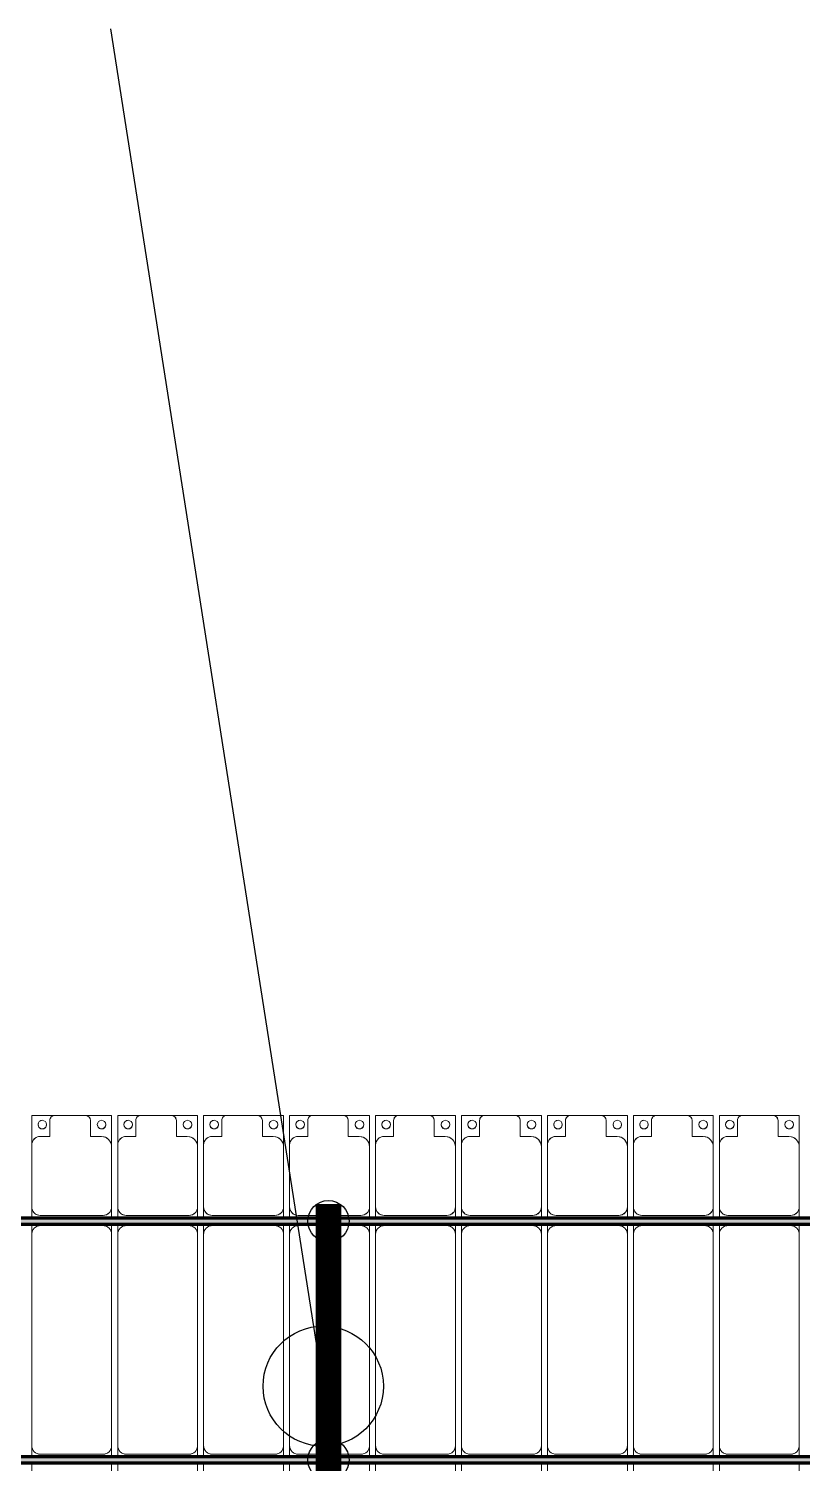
# Model space of a CAD drawing. Header units: millimetres. Extents: x -291190 to 146725, y 19759 to 185158.
# Drawn here: x -42923 to -38423, y 157191 to 165544 of the extents above; entities that cross this region are included whole.
import ezdxf

# ---------------------------------------------------------------- set-up
doc = ezdxf.new("R2010")
doc.units = ezdxf.units.MM
doc.layers.add('A-GENM', color=13, linetype='Continuous', lineweight=9)
doc.layers.add('S-BEAM', color=12, linetype='Continuous', lineweight=9)
for name, color, linetype in [('GC-BICH NEO', 6, 'Continuous'), ('GC-DAY NEO', 5, 'Continuous'), ('GC-HOP 40x60 GIA CUONG', 1, 'Continuous')]:
    doc.layers.add(name, color=color, linetype=linetype)

# ---------------------------------------------------------------- blocks, each defined once
blk = doc.blocks.new('Dải phao đi lại kèm đỡ invester - DẢI PHAO ĐI LẠI-60252-KHUNG KẾT CẤU BÈ PIN 4')
at = {"layer": 'A-GENM', "color": 7}
for p, q in [((103258.4, 713.3), (103258.4, 769.7)), ((103258.4, 713.3), (103258.4, 769.7)), ((103723.4, 769.7), (103723.4, 713.3)), ((103723.4, 769.7), (103723.4, 713.3)), ((103758.4, 713.3), (103758.4, 769.7)), ((103758.4, 713.3), (103758.4, 769.7)), ((104223.4, 769.7), (104223.4, 713.3)), ((104223.4, 769.7), (104223.4, 713.3)), ((104258.4, 713.3), (104258.4, 769.7)), ((104258.4, 713.3), (104258.4, 769.7)), ((104723.4, 769.7), (104723.4, 713.3)), ((104723.4, 769.7), (104723.4, 713.3)), ((104758.4, 713.3), (104758.4, 769.7)), ((104758.4, 713.3), (104758.4, 769.7)), ((105223.4, 769.7), (105223.4, 713.3)), ((105223.4, 769.7), (105223.4, 713.3)), ((105258.4, 713.3), (105258.4, 769.7)), ((105258.4, 713.3), (105258.4, 769.7)), ((105723.4, 769.7), (105723.4, 713.3)), ((105723.4, 769.7), (105723.4, 713.3)), ((105758.4, 713.3), (105758.4, 769.7)), ((105758.4, 713.3), (105758.4, 769.7)), ((106223.4, 769.7), (106223.4, 713.3)), ((106223.4, 769.7), (106223.4, 713.3)), ((106258.4, 713.3), (106258.4, 769.7)), ((106258.4, 713.3), (106258.4, 769.7)), ((106723.4, 769.7), (106723.4, 713.3)), ((106723.4, 769.7), (106723.4, 713.3)), ((106758.4, 713.3), (106758.4, 769.7)), ((106758.4, 713.3), (106758.4, 769.7)), ((107223.4, 769.7), (107223.4, 713.3)), ((107223.4, 769.7), (107223.4, 713.3)), ((107258.4, 713.3), (107258.4, 769.7)), ((107258.4, 713.3), (107258.4, 769.7)), ((107723.4, 769.7), (107723.4, 713.3)), ((107723.4, 769.7), (107723.4, 713.3)), ((103258.4, 610.3), (103258.4, 673.3)), ((103258.4, 610.3), (103258.4, 673.3)), ((103723.4, 673.3), (103723.4, 610.3)), ((103723.4, 673.3), (103723.4, 610.3)), ((103758.4, 610.3), (103758.4, 673.3)), ((103758.4, 610.3), (103758.4, 673.3)), ((104223.4, 673.3), (104223.4, 610.3)), ((104223.4, 673.3), (104223.4, 610.3)), ((104258.4, 610.3), (104258.4, 673.3)), ((104258.4, 610.3), (104258.4, 673.3)), ((104723.4, 673.3), (104723.4, 610.3)), ((104723.4, 673.3), (104723.4, 610.3)), ((104758.4, 610.3), (104758.4, 673.3)), ((104758.4, 610.3), (104758.4, 673.3)), ((105223.4, 673.3), (105223.4, 610.3)), ((105223.4, 673.3), (105223.4, 610.3)), ((105258.4, 610.3), (105258.4, 673.3)), ((105258.4, 610.3), (105258.4, 673.3)), ((105723.4, 673.3), (105723.4, 610.3)), ((105723.4, 673.3), (105723.4, 610.3)), ((105758.4, 610.3), (105758.4, 673.3)), ((105758.4, 610.3), (105758.4, 673.3)), ((106223.4, 673.3), (106223.4, 610.3)), ((106223.4, 673.3), (106223.4, 610.3)), ((106258.4, 610.3), (106258.4, 673.3)), ((106258.4, 610.3), (106258.4, 673.3)), ((106723.4, 673.3), (106723.4, 610.3)), ((106723.4, 673.3), (106723.4, 610.3)), ((106758.4, 610.3), (106758.4, 673.3)), ((106758.4, 610.3), (106758.4, 673.3)), ((107223.4, 673.3), (107223.4, 610.3)), ((107223.4, 673.3), (107223.4, 610.3)), ((107258.4, 610.3), (107258.4, 673.3)), ((107258.4, 610.3), (107258.4, 673.3)), ((107723.4, 673.3), (107723.4, 610.3)), ((107723.4, 673.3), (107723.4, 610.3)), ((103258.4, 610.3), (103258.4, -620.3)), ((103673.4, 660.3), (103308.4, 660.3)), ((103723.4, -620.3), (103723.4, 610.3)), ((103758.4, 610.3), (103758.4, -620.3)), ((104173.4, 660.3), (103808.4, 660.3)), ((104223.4, -620.3), (104223.4, 610.3)), ((104258.4, 610.3), (104258.4, -620.3)), ((104673.4, 660.3), (104308.4, 660.3)), ((104723.4, -620.3), (104723.4, 610.3)), ((104758.4, 610.3), (104758.4, -620.3)), ((105173.4, 660.3), (104808.4, 660.3)), ((105223.4, -620.3), (105223.4, 610.3)), ((105258.4, 610.3), (105258.4, -620.3)), ((105673.4, 660.3), (105308.4, 660.3)), ((105723.4, -620.3), (105723.4, 610.3)), ((105758.4, 610.3), (105758.4, -620.3)), ((106173.4, 660.3), (105808.4, 660.3)), ((106223.4, -620.3), (106223.4, 610.3)), ((106258.4, 610.3), (106258.4, -620.3)), ((106673.4, 660.3), (106308.4, 660.3)), ((106723.4, -620.3), (106723.4, 610.3)), ((106758.4, 610.3), (106758.4, -620.3)), ((107173.4, 660.3), (106808.4, 660.3)), ((107223.4, -620.3), (107223.4, 610.3)), ((107258.4, 610.3), (107258.4, -620.3)), ((107673.4, 660.3), (107308.4, 660.3)), ((107723.4, -620.3), (107723.4, 610.3)), ((103258.4, -676.7), (103258.4, -620.3)), ((103258.4, -676.7), (103258.4, -620.3)), ((103723.4, -620.3), (103723.4, -676.7)), ((103723.4, -620.3), (103723.4, -676.7)), ((103758.4, -676.7), (103758.4, -620.3)), ((103758.4, -676.7), (103758.4, -620.3)), ((104223.4, -620.3), (104223.4, -676.7)), ((104223.4, -620.3), (104223.4, -676.7)), ((104258.4, -676.7), (104258.4, -620.3)), ((104258.4, -676.7), (104258.4, -620.3)), ((104723.4, -620.3), (104723.4, -676.7)), ((104723.4, -620.3), (104723.4, -676.7)), ((104758.4, -676.7), (104758.4, -620.3)), ((104758.4, -676.7), (104758.4, -620.3)), ((105223.4, -620.3), (105223.4, -676.7)), ((105223.4, -620.3), (105223.4, -676.7)), ((105258.4, -676.7), (105258.4, -620.3)), ((105258.4, -676.7), (105258.4, -620.3)), ((105723.4, -620.3), (105723.4, -676.7)), ((105723.4, -620.3), (105723.4, -676.7)), ((105758.4, -676.7), (105758.4, -620.3)), ((105758.4, -676.7), (105758.4, -620.3)), ((106223.4, -620.3), (106223.4, -676.7)), ((106223.4, -620.3), (106223.4, -676.7)), ((106258.4, -676.7), (106258.4, -620.3)), ((106258.4, -676.7), (106258.4, -620.3)), ((106723.4, -620.3), (106723.4, -676.7)), ((106723.4, -620.3), (106723.4, -676.7)), ((106758.4, -676.7), (106758.4, -620.3)), ((106758.4, -676.7), (106758.4, -620.3)), ((107223.4, -620.3), (107223.4, -676.7)), ((107223.4, -620.3), (107223.4, -676.7)), ((107258.4, -676.7), (107258.4, -620.3)), ((107258.4, -676.7), (107258.4, -620.3)), ((107723.4, -620.3), (107723.4, -676.7)), ((107723.4, -620.3), (107723.4, -676.7)), ((103258.4, -779.7), (103258.4, -716.7)), ((103258.4, -779.7), (103258.4, -716.7)), ((103308.4, -670.3), (103673.4, -670.3)), ((103673.4, -729.7), (103308.4, -729.7)), ((103723.4, -716.7), (103723.4, -779.7)), ((103723.4, -716.7), (103723.4, -779.7)), ((103758.4, -779.7), (103758.4, -716.7)), ((103758.4, -779.7), (103758.4, -716.7)), ((103808.4, -670.3), (104173.4, -670.3)), ((104173.4, -729.7), (103808.4, -729.7)), ((104223.4, -716.7), (104223.4, -779.7)), ((104223.4, -716.7), (104223.4, -779.7)), ((104258.4, -779.7), (104258.4, -716.7)), ((104258.4, -779.7), (104258.4, -716.7)), ((104308.4, -670.3), (104673.4, -670.3)), ((104673.4, -729.7), (104308.4, -729.7)), ((104723.4, -716.7), (104723.4, -779.7)), ((104723.4, -716.7), (104723.4, -779.7)), ((104758.4, -779.7), (104758.4, -716.7)), ((104758.4, -779.7), (104758.4, -716.7)), ((104808.4, -670.3), (105173.4, -670.3)), ((105173.4, -729.7), (104808.4, -729.7)), ((105223.4, -716.7), (105223.4, -779.7)), ((105223.4, -716.7), (105223.4, -779.7)), ((105258.4, -779.7), (105258.4, -716.7)), ((105258.4, -779.7), (105258.4, -716.7)), ((105308.4, -670.3), (105673.4, -670.3)), ((105673.4, -729.7), (105308.4, -729.7)), ((105723.4, -716.7), (105723.4, -779.7)), ((105723.4, -716.7), (105723.4, -779.7)), ((105758.4, -779.7), (105758.4, -716.7)), ((105758.4, -779.7), (105758.4, -716.7)), ((105808.4, -670.3), (106173.4, -670.3)), ((106173.4, -729.7), (105808.4, -729.7)), ((106223.4, -716.7), (106223.4, -779.7)), ((106223.4, -716.7), (106223.4, -779.7)), ((106258.4, -779.7), (106258.4, -716.7)), ((106258.4, -779.7), (106258.4, -716.7)), ((106308.4, -670.3), (106673.4, -670.3)), ((106673.4, -729.7), (106308.4, -729.7)), ((106723.4, -716.7), (106723.4, -779.7)), ((106723.4, -716.7), (106723.4, -779.7)), ((106758.4, -779.7), (106758.4, -716.7)), ((106758.4, -779.7), (106758.4, -716.7)), ((106808.4, -670.3), (107173.4, -670.3)), ((107173.4, -729.7), (106808.4, -729.7)), ((107223.4, -716.7), (107223.4, -779.7)), ((107223.4, -716.7), (107223.4, -779.7)), ((107258.4, -779.7), (107258.4, -716.7)), ((107258.4, -779.7), (107258.4, -716.7)), ((107308.4, -670.3), (107673.4, -670.3)), ((107673.4, -729.7), (107308.4, -729.7)), ((107723.4, -716.7), (107723.4, -779.7)), ((107723.4, -716.7), (107723.4, -779.7)), ((103258.4, -779.7), (103258.4, -1129.7)), ((103723.4, -1139.7), (103723.4, -779.7)), ((103758.4, -779.7), (103758.4, -1129.7)), ((104223.4, -1139.7), (104223.4, -779.7)), ((104258.4, -779.7), (104258.4, -1129.7)), ((104723.4, -1139.7), (104723.4, -779.7)), ((104758.4, -779.7), (104758.4, -1129.7)), ((105223.4, -1139.7), (105223.4, -779.7)), ((105258.4, -779.7), (105258.4, -1129.7)), ((105723.4, -1139.7), (105723.4, -779.7)), ((105758.4, -779.7), (105758.4, -1129.7)), ((106223.4, -1139.7), (106223.4, -779.7)), ((106258.4, -779.7), (106258.4, -1129.7)), ((106723.4, -1139.7), (106723.4, -779.7)), ((106758.4, -779.7), (106758.4, -1129.7)), ((107223.4, -1139.7), (107223.4, -779.7)), ((107258.4, -779.7), (107258.4, -1129.7)), ((107723.4, -1139.7), (107723.4, -779.7)), ((103258.4, -1312.2), (103258.4, -1129.7)), ((103258.4, -1129.7), (103258.4, -1312.2)), ((103723.4, -1139.7), (103723.4, -1312.2)), ((103723.4, -1312.2), (103723.4, -1139.7)), ((103758.4, -1312.2), (103758.4, -1129.7)), ((103758.4, -1129.7), (103758.4, -1312.2)), ((104223.4, -1139.7), (104223.4, -1312.2)), ((104223.4, -1312.2), (104223.4, -1139.7)), ((104258.4, -1312.2), (104258.4, -1129.7)), ((104258.4, -1129.7), (104258.4, -1312.2)), ((104723.4, -1139.7), (104723.4, -1312.2)), ((104723.4, -1312.2), (104723.4, -1139.7)), ((104758.4, -1312.2), (104758.4, -1129.7)), ((104758.4, -1129.7), (104758.4, -1312.2)), ((105223.4, -1139.7), (105223.4, -1312.2)), ((105223.4, -1312.2), (105223.4, -1139.7)), ((105258.4, -1312.2), (105258.4, -1129.7)), ((105258.4, -1129.7), (105258.4, -1312.2)), ((105723.4, -1139.7), (105723.4, -1312.2)), ((105723.4, -1312.2), (105723.4, -1139.7)), ((105758.4, -1312.2), (105758.4, -1129.7)), ((105758.4, -1129.7), (105758.4, -1312.2)), ((106223.4, -1139.7), (106223.4, -1312.2)), ((106223.4, -1312.2), (106223.4, -1139.7)), ((106258.4, -1312.2), (106258.4, -1129.7)), ((106258.4, -1129.7), (106258.4, -1312.2)), ((106723.4, -1139.7), (106723.4, -1312.2)), ((106723.4, -1312.2), (106723.4, -1139.7)), ((106758.4, -1312.2), (106758.4, -1129.7)), ((106758.4, -1129.7), (106758.4, -1312.2)), ((107223.4, -1139.7), (107223.4, -1312.2)), ((107223.4, -1312.2), (107223.4, -1139.7)), ((107258.4, -1312.2), (107258.4, -1129.7)), ((107258.4, -1129.7), (107258.4, -1312.2)), ((107723.4, -1139.7), (107723.4, -1312.2)), ((107723.4, -1312.2), (107723.4, -1139.7)), ((103318.4, -1189.7), (103381.8, -1189.7)), ((103381.8, -1189.7), (103381.8, -1282.2)), ((103618.2, -1282.2), (103618.2, -1189.7)), ((103618.2, -1189.7), (103673.4, -1189.7)), ((103818.4, -1189.7), (103881.8, -1189.7)), ((103881.8, -1189.7), (103881.8, -1282.2)), ((104118.2, -1282.2), (104118.2, -1189.7)), ((104118.2, -1189.7), (104173.4, -1189.7)), ((104318.4, -1189.7), (104381.8, -1189.7)), ((104381.8, -1189.7), (104381.8, -1282.2)), ((104618.2, -1282.2), (104618.2, -1189.7)), ((104618.2, -1189.7), (104673.4, -1189.7)), ((104818.4, -1189.7), (104881.8, -1189.7)), ((104881.8, -1189.7), (104881.8, -1282.2)), ((105118.2, -1282.2), (105118.2, -1189.7)), ((105118.2, -1189.7), (105173.4, -1189.7)), ((105318.4, -1189.7), (105381.8, -1189.7)), ((105381.8, -1189.7), (105381.8, -1282.2)), ((105618.2, -1282.2), (105618.2, -1189.7)), ((105618.2, -1189.7), (105673.4, -1189.7)), ((105818.4, -1189.7), (105881.8, -1189.7)), ((105881.8, -1189.7), (105881.8, -1282.2)), ((106118.2, -1282.2), (106118.2, -1189.7)), ((106118.2, -1189.7), (106173.4, -1189.7)), ((106318.4, -1189.7), (106381.8, -1189.7)), ((106381.8, -1189.7), (106381.8, -1282.2)), ((106618.2, -1282.2), (106618.2, -1189.7)), ((106618.2, -1189.7), (106673.4, -1189.7)), ((106818.4, -1189.7), (106881.8, -1189.7)), ((106881.8, -1189.7), (106881.8, -1282.2)), ((107118.2, -1282.2), (107118.2, -1189.7)), ((107118.2, -1189.7), (107173.4, -1189.7)), ((107318.4, -1189.7), (107381.8, -1189.7)), ((107381.8, -1189.7), (107381.8, -1282.2)), ((107618.2, -1282.2), (107618.2, -1189.7)), ((107618.2, -1189.7), (107673.4, -1189.7)), ((103411.8, -1312.2), (103258.4, -1312.2)), ((103258.4, -1312.2), (103411.8, -1312.2)), ((103411.8, -1312.2), (103588.2, -1312.2)), ((103723.4, -1312.2), (103588.2, -1312.2)), ((103588.2, -1312.2), (103723.4, -1312.2)), ((103911.8, -1312.2), (103758.4, -1312.2)), ((103758.4, -1312.2), (103911.8, -1312.2)), ((103911.8, -1312.2), (104088.2, -1312.2)), ((104223.4, -1312.2), (104088.2, -1312.2)), ((104088.2, -1312.2), (104223.4, -1312.2)), ((104411.8, -1312.2), (104258.4, -1312.2)), ((104258.4, -1312.2), (104411.8, -1312.2)), ((104411.8, -1312.2), (104588.2, -1312.2)), ((104723.4, -1312.2), (104588.2, -1312.2)), ((104588.2, -1312.2), (104716.5, -1312.2)), ((104911.8, -1312.2), (104758.4, -1312.2)), ((104758.4, -1312.2), (104911.8, -1312.2)), ((104911.8, -1312.2), (105088.2, -1312.2)), ((105223.4, -1312.2), (105088.2, -1312.2)), ((105088.2, -1312.2), (105223.4, -1312.2)), ((105411.8, -1312.2), (105258.4, -1312.2)), ((105258.4, -1312.2), (105411.8, -1312.2)), ((105411.8, -1312.2), (105588.2, -1312.2)), ((105723.4, -1312.2), (105588.2, -1312.2)), ((105588.2, -1312.2), (105723.4, -1312.2)), ((105911.8, -1312.2), (105758.4, -1312.2)), ((105758.4, -1312.2), (105911.8, -1312.2)), ((105911.8, -1312.2), (106088.2, -1312.2)), ((106223.4, -1312.2), (106088.2, -1312.2)), ((106088.2, -1312.2), (106223.4, -1312.2)), ((106411.8, -1312.2), (106258.4, -1312.2)), ((106258.4, -1312.2), (106411.8, -1312.2)), ((106411.8, -1312.2), (106588.2, -1312.2)), ((106723.4, -1312.2), (106588.2, -1312.2)), ((106588.2, -1312.2), (106723.4, -1312.2)), ((106911.8, -1312.2), (106758.4, -1312.2)), ((106758.4, -1312.2), (106911.8, -1312.2)), ((106911.8, -1312.2), (107088.2, -1312.2)), ((107223.4, -1312.2), (107088.2, -1312.2)), ((107088.2, -1312.2), (107223.4, -1312.2)), ((107411.8, -1312.2), (107258.4, -1312.2)), ((107258.4, -1312.2), (107411.8, -1312.2)), ((107411.8, -1312.2), (107588.2, -1312.2)), ((107723.4, -1312.2), (107588.2, -1312.2)), ((107588.2, -1312.2), (107723.4, -1312.2))]:
    blk.add_line(p, q, dxfattribs=at)
for centre, radius, start, end in [((103308.4, 610.3), 50, 90, 180), ((103308.4, 610.3), 50, 150, 180), ((103308.4, 610.3), 50, 105, 120), ((103673.4, 610.3), 50, 360, 90), ((103673.4, 610.3), 50, 60, 90), ((103673.4, 610.3), 50, 15, 30), ((103808.4, 610.3), 50, 90, 180), ((103808.4, 610.3), 50, 150, 180), ((103808.4, 610.3), 50, 105, 120), ((104173.4, 610.3), 50, 360, 90), ((104173.4, 610.3), 50, 60, 90), ((104173.4, 610.3), 50, 15, 30), ((104308.4, 610.3), 50, 90, 180), ((104308.4, 610.3), 50, 150, 180), ((104308.4, 610.3), 50, 105, 120), ((104673.4, 610.3), 50, 360, 90), ((104673.4, 610.3), 50, 60, 90), ((104673.4, 610.3), 50, 15, 30), ((104808.4, 610.3), 50, 90, 180), ((104808.4, 610.3), 50, 150, 180), ((104808.4, 610.3), 50, 105, 120), ((105173.4, 610.3), 50, 360, 90), ((105173.4, 610.3), 50, 60, 90), ((105173.4, 610.3), 50, 15, 30), ((105308.4, 610.3), 50, 90, 180), ((105308.4, 610.3), 50, 150, 180), ((105308.4, 610.3), 50, 105, 120), ((105673.4, 610.3), 50, 360, 90), ((105673.4, 610.3), 50, 60, 90), ((105673.4, 610.3), 50, 15, 30), ((105808.4, 610.3), 50, 90, 180), ((105808.4, 610.3), 50, 150, 180), ((105808.4, 610.3), 50, 105, 120), ((106173.4, 610.3), 50, 360, 90), ((106173.4, 610.3), 50, 60, 90), ((106173.4, 610.3), 50, 15, 30), ((106308.4, 610.3), 50, 90, 180), ((106308.4, 610.3), 50, 150, 180), ((106308.4, 610.3), 50, 105, 120), ((106673.4, 610.3), 50, 360, 90), ((106673.4, 610.3), 50, 60, 90), ((106673.4, 610.3), 50, 15, 30), ((106808.4, 610.3), 50, 90, 180), ((106808.4, 610.3), 50, 150, 180), ((106808.4, 610.3), 50, 105, 120), ((107173.4, 610.3), 50, 360, 90), ((107173.4, 610.3), 50, 60, 90), ((107173.4, 610.3), 50, 15, 30), ((107308.4, 610.3), 50, 90, 180), ((107308.4, 610.3), 50, 150, 180), ((107308.4, 610.3), 50, 105, 120), ((107673.4, 610.3), 50, 360, 90), ((107673.4, 610.3), 50, 60, 90), ((107673.4, 610.3), 50, 15, 30), ((103308.4, -620.3), 50, 180, 270), ((103308.4, -620.3), 50, 195, 210), ((103308.4, -620.3), 50, 240, 270), ((103673.4, -620.3), 50, 270, 0), ((103673.4, -620.3), 50, 270, 300), ((103673.4, -620.3), 50, 330, 0), ((103808.4, -620.3), 50, 180, 270), ((103808.4, -620.3), 50, 195, 210), ((103808.4, -620.3), 50, 240, 269.59107), ((104173.4, -620.3), 50, 270, 0), ((104173.4, -620.3), 50, 270, 300), ((104173.4, -620.3), 50, 330, 0), ((104308.4, -620.3), 50, 180, 270), ((104308.4, -620.3), 50, 195, 210), ((104308.4, -620.3), 50, 240, 270), ((104673.4, -620.3), 50, 270, 0), ((104673.4, -620.3), 50, 270, 300), ((104673.4, -620.3), 50, 330, 0), ((104808.4, -620.3), 50, 180, 270), ((104808.4, -620.3), 50, 195, 210), ((104808.4, -620.3), 50, 240, 270), ((105173.4, -620.3), 50, 270, 0), ((105173.4, -620.3), 50, 270, 300), ((105173.4, -620.3), 50, 330, 0), ((105308.4, -620.3), 50, 180, 270), ((105308.4, -620.3), 50, 195, 210), ((105308.4, -620.3), 50, 240, 270), ((105673.4, -620.3), 50, 270, 0), ((105673.4, -620.3), 50, 270, 300), ((105673.4, -620.3), 50, 330, 0), ((105808.4, -620.3), 50, 180, 270), ((105808.4, -620.3), 50, 195, 210), ((105808.4, -620.3), 50, 240, 270), ((106173.4, -620.3), 50, 270, 0), ((106173.4, -620.3), 50, 270, 300), ((106173.4, -620.3), 50, 330, 0), ((106308.4, -620.3), 50, 180, 270), ((106308.4, -620.3), 50, 195, 210), ((106308.4, -620.3), 50, 240, 270), ((106673.4, -620.3), 50, 270, 0), ((106673.4, -620.3), 50, 270, 300), ((106673.4, -620.3), 50, 330, 0), ((106808.4, -620.3), 50, 180, 270), ((106808.4, -620.3), 50, 195, 210), ((106808.4, -620.3), 50, 240, 270), ((107173.4, -620.3), 50, 270, 0), ((107173.4, -620.3), 50, 270, 300), ((107173.4, -620.3), 50, 330, 0), ((107308.4, -620.3), 50, 180, 270), ((107308.4, -620.3), 50, 195, 210), ((107308.4, -620.3), 50, 240, 270), ((107673.4, -620.3), 50, 270, 0), ((107673.4, -620.3), 50, 270, 300), ((107673.4, -620.3), 50, 330, 0), ((103308.4, -779.7), 50, 90, 180), ((103308.4, -779.7), 50, 90, 165), ((103673.4, -779.7), 50, 360, 90), ((103673.4, -779.7), 50, 15, 90), ((103808.4, -779.7), 50, 90, 180), ((103808.4, -779.7), 50, 90.40893, 165), ((104173.4, -779.7), 50, 360, 90), ((104173.4, -779.7), 50, 15, 90), ((104308.4, -779.7), 50, 90, 180), ((104308.4, -779.7), 50, 90, 165), ((104673.4, -779.7), 50, 360, 90), ((104673.4, -779.7), 50, 15, 90), ((104808.4, -779.7), 50, 90, 180), ((104808.4, -779.7), 50, 90, 165), ((105173.4, -779.7), 50, 360, 90), ((105173.4, -779.7), 50, 15, 90), ((105308.4, -779.7), 50, 90, 180), ((105308.4, -779.7), 50, 90, 165), ((105673.4, -779.7), 50, 360, 90), ((105673.4, -779.7), 50, 15, 90), ((105808.4, -779.7), 50, 90, 180), ((105808.4, -779.7), 50, 90, 165), ((106173.4, -779.7), 50, 360, 90), ((106173.4, -779.7), 50, 15, 90), ((106308.4, -779.7), 50, 90, 180), ((106308.4, -779.7), 50, 90, 165), ((106673.4, -779.7), 50, 360, 90), ((106673.4, -779.7), 50, 15, 90), ((106808.4, -779.7), 50, 90, 180), ((106808.4, -779.7), 50, 90, 165), ((107173.4, -779.7), 50, 360, 90), ((107173.4, -779.7), 50, 15, 90), ((107308.4, -779.7), 50, 90, 180), ((107308.4, -779.7), 50, 90, 165), ((107673.4, -779.7), 50, 360, 90), ((107673.4, -779.7), 50, 15, 90), ((103318.4, -1129.7), 60, 180, 270), ((103318.4, -1129.7), 60, 210, 270), ((103673.4, -1139.7), 50, 270, 360), ((103673.4, -1139.7), 50, 270, 345), ((103818.4, -1129.7), 60, 180, 270), ((103818.4, -1129.7), 60, 210, 259.99997), ((104173.4, -1139.7), 50, 270, 360), ((104173.4, -1139.7), 50, 270, 345), ((104318.4, -1129.7), 60, 180, 270), ((104318.4, -1129.7), 60, 210, 270), ((104673.4, -1139.7), 50, 270, 360), ((104673.4, -1139.7), 50, 270, 345), ((104818.4, -1129.7), 60, 180, 270), ((104818.4, -1129.7), 60, 210, 270), ((105173.4, -1139.7), 50, 270, 360), ((105173.4, -1139.7), 50, 270, 345), ((105318.4, -1129.7), 60, 180, 270), ((105318.4, -1129.7), 60, 210, 270), ((105673.4, -1139.7), 50, 270, 360), ((105673.4, -1139.7), 50, 270, 345), ((105818.4, -1129.7), 60, 180, 270), ((105818.4, -1129.7), 60, 210, 270), ((106173.4, -1139.7), 50, 270, 360), ((106173.4, -1139.7), 50, 270, 345), ((106318.4, -1129.7), 60, 180, 270), ((106318.4, -1129.7), 60, 210, 270), ((106673.4, -1139.7), 50, 270, 360), ((106673.4, -1139.7), 50, 270, 345), ((106818.4, -1129.7), 60, 180, 270), ((106818.4, -1129.7), 60, 210, 270), ((107173.4, -1139.7), 50, 270, 360), ((107173.4, -1139.7), 50, 270, 345), ((107318.4, -1129.7), 60, 180, 270), ((107318.4, -1129.7), 60, 210, 270), ((107673.4, -1139.7), 50, 270, 360), ((107673.4, -1139.7), 50, 270, 345), ((103316.8, -1258.6), 25, 90, 270), ((103316.8, -1258.6), 25, 90, 165), ((103316.8, -1258.6), 25, 270, 90), ((103316.8, -1258.6), 25, 75, 90), ((103316.8, -1258.6), 25, 15, 60), ((103661.8, -1258.6), 25, 90, 270), ((103661.8, -1258.6), 25, 90, 165), ((103661.8, -1258.6), 25, 270, 90), ((103661.8, -1258.6), 25, 15, 90), ((103673.4, -1139.7), 50, 300, 315), ((103673.4, -1139.7), 50, 300, 315), ((103816.8, -1258.6), 25, 90, 270), ((103816.8, -1258.6), 25, 90, 165), ((103816.8, -1258.6), 25, 270, 90), ((103816.8, -1258.6), 25, 75, 90), ((103816.8, -1258.6), 25, 15, 60), ((104161.8, -1258.6), 25, 90, 270), ((104161.8, -1258.6), 25, 90, 165), ((104161.8, -1258.6), 25, 270, 90), ((104161.8, -1258.6), 25, 15, 90), ((104173.4, -1139.7), 50, 300, 315), ((104173.4, -1139.7), 50, 300, 315), ((104316.8, -1258.6), 25, 90, 270), ((104316.8, -1258.6), 25, 90, 165), ((104316.8, -1258.6), 25, 270, 90), ((104316.8, -1258.6), 25, 75, 90), ((104316.8, -1258.6), 25, 15, 60), ((104661.8, -1258.6), 25, 90, 270), ((104661.8, -1258.6), 25, 90, 165), ((104661.8, -1258.6), 25, 270, 90), ((104661.8, -1258.6), 25, 15, 90), ((104673.4, -1139.7), 50, 300, 315), ((104673.4, -1139.7), 50, 300, 315), ((104816.8, -1258.6), 25, 90, 270), ((104816.8, -1258.6), 25, 90, 165), ((104816.8, -1258.6), 25, 270, 90), ((104816.8, -1258.6), 25, 75, 90), ((104816.8, -1258.6), 25, 15, 60), ((105161.8, -1258.6), 25, 90, 270), ((105161.8, -1258.6), 25, 90, 165), ((105161.8, -1258.6), 25, 270, 90), ((105161.8, -1258.6), 25, 15, 90), ((105173.4, -1139.7), 50, 300, 315), ((105173.4, -1139.7), 50, 300, 315), ((105316.8, -1258.6), 25, 90, 270), ((105316.8, -1258.6), 25, 90, 165), ((105316.8, -1258.6), 25, 270, 90), ((105316.8, -1258.6), 25, 75, 90), ((105316.8, -1258.6), 25, 15, 60), ((105661.8, -1258.6), 25, 90, 270), ((105661.8, -1258.6), 25, 90, 165), ((105661.8, -1258.6), 25, 270, 90), ((105661.8, -1258.6), 25, 15, 90), ((105673.4, -1139.7), 50, 300, 315), ((105673.4, -1139.7), 50, 300, 315), ((105816.8, -1258.6), 25, 90, 270), ((105816.8, -1258.6), 25, 90, 165), ((105816.8, -1258.6), 25, 270, 90), ((105816.8, -1258.6), 25, 75, 90), ((105816.8, -1258.6), 25, 15, 60), ((106161.8, -1258.6), 25, 90, 270), ((106161.8, -1258.6), 25, 90, 165), ((106161.8, -1258.6), 25, 270, 90), ((106161.8, -1258.6), 25, 15, 90), ((106173.4, -1139.7), 50, 300, 315), ((106173.4, -1139.7), 50, 300, 315), ((106316.8, -1258.6), 25, 90, 270), ((106316.8, -1258.6), 25, 90, 165), ((106316.8, -1258.6), 25, 270, 90), ((106316.8, -1258.6), 25, 75, 90), ((106316.8, -1258.6), 25, 15, 60), ((106661.8, -1258.6), 25, 90, 270), ((106661.8, -1258.6), 25, 90, 165), ((106661.8, -1258.6), 25, 270, 90), ((106661.8, -1258.6), 25, 15, 90), ((106673.4, -1139.7), 50, 300, 315), ((106673.4, -1139.7), 50, 300, 315), ((106816.8, -1258.6), 25, 90, 270), ((106816.8, -1258.6), 25, 90, 165), ((106816.8, -1258.6), 25, 270, 90), ((106816.8, -1258.6), 25, 75, 90), ((106816.8, -1258.6), 25, 15, 60), ((107161.8, -1258.6), 25, 90, 270), ((107161.8, -1258.6), 25, 90, 165), ((107161.8, -1258.6), 25, 270, 90), ((107161.8, -1258.6), 25, 15, 90), ((107173.4, -1139.7), 50, 300, 315), ((107173.4, -1139.7), 50, 300, 315), ((107316.8, -1258.6), 25, 90, 270), ((107316.8, -1258.6), 25, 90, 165), ((107316.8, -1258.6), 25, 270, 90), ((107316.8, -1258.6), 25, 75, 90), ((107316.8, -1258.6), 25, 15, 60), ((107661.8, -1258.6), 25, 90, 270), ((107661.8, -1258.6), 25, 90, 165), ((107661.8, -1258.6), 25, 270, 90), ((107661.8, -1258.6), 25, 15, 90), ((107673.4, -1139.7), 50, 300, 315), ((107673.4, -1139.7), 50, 300, 315), ((103316.8, -1258.6), 25, 180, 270), ((103316.8, -1258.6), 25, 270, 360), ((103411.8, -1282.2), 30, 180, 270), ((103411.8, -1282.2), 30, 195, 225), ((103411.8, -1282.2), 30, 195, 255), ((103411.8, -1282.2), 30, 195, 225), ((103411.8, -1282.2), 30, 240, 255), ((103411.8, -1282.2), 30, 240, 255), ((103588.2, -1282.2), 30, 270, 0), ((103588.2, -1282.2), 30, 285, 345), ((103588.2, -1282.2), 30, 285, 300), ((103588.2, -1282.2), 30, 285, 300), ((103588.2, -1282.2), 30, 330, 345), ((103588.2, -1282.2), 30, 330, 345), ((103661.8, -1258.6), 25, 180, 270), ((103661.8, -1258.6), 25, 270, 0), ((103816.8, -1258.6), 25, 180, 270), ((103816.8, -1258.6), 25, 270, 360), ((103911.8, -1282.2), 30, 180, 270), ((103911.8, -1282.2), 30, 195, 225), ((103911.8, -1282.2), 30, 195, 255), ((103911.8, -1282.2), 30, 195, 225), ((103911.8, -1282.2), 30, 240, 255), ((103911.8, -1282.2), 30, 240, 255), ((104088.2, -1282.2), 30, 270, 0), ((104088.2, -1282.2), 30, 285, 345), ((104088.2, -1282.2), 30, 285, 300), ((104088.2, -1282.2), 30, 285, 300), ((104088.2, -1282.2), 30, 330, 345), ((104088.2, -1282.2), 30, 330, 345), ((104161.8, -1258.6), 25, 180, 270), ((104161.8, -1258.6), 25, 270, 0), ((104316.8, -1258.6), 25, 180, 270), ((104316.8, -1258.6), 25, 270, 360), ((104411.8, -1282.2), 30, 180, 270), ((104411.8, -1282.2), 30, 195, 225), ((104411.8, -1282.2), 30, 195, 255), ((104411.8, -1282.2), 30, 195, 225), ((104411.8, -1282.2), 30, 240, 255), ((104411.8, -1282.2), 30, 240, 255), ((104588.2, -1282.2), 30, 270, 0), ((104588.2, -1282.2), 30, 285, 345), ((104588.2, -1282.2), 30, 285, 300), ((104588.2, -1282.2), 30, 285, 300), ((104588.2, -1282.2), 30, 330, 345), ((104588.2, -1282.2), 30, 330, 345), ((104661.8, -1258.6), 25, 180, 270), ((104661.8, -1258.6), 25, 270, 0), ((104816.8, -1258.6), 25, 180, 270), ((104816.8, -1258.6), 25, 270, 360), ((104911.8, -1282.2), 30, 180, 270), ((104911.8, -1282.2), 30, 195, 225), ((104911.8, -1282.2), 30, 195, 255), ((104911.8, -1282.2), 30, 195, 225), ((104911.8, -1282.2), 30, 240, 255), ((104911.8, -1282.2), 30, 240, 255), ((105088.2, -1282.2), 30, 270, 0), ((105088.2, -1282.2), 30, 285, 345), ((105088.2, -1282.2), 30, 285, 300), ((105088.2, -1282.2), 30, 285, 300), ((105088.2, -1282.2), 30, 330, 345), ((105088.2, -1282.2), 30, 330, 345), ((105161.8, -1258.6), 25, 180, 270), ((105161.8, -1258.6), 25, 270, 0), ((105316.8, -1258.6), 25, 180, 270), ((105316.8, -1258.6), 25, 270, 360), ((105411.8, -1282.2), 30, 180, 270), ((105411.8, -1282.2), 30, 195, 225), ((105411.8, -1282.2), 30, 195, 255), ((105411.8, -1282.2), 30, 195, 225), ((105411.8, -1282.2), 30, 240, 255), ((105411.8, -1282.2), 30, 240, 255), ((105588.2, -1282.2), 30, 270, 0), ((105588.2, -1282.2), 30, 285, 345), ((105588.2, -1282.2), 30, 285, 300), ((105588.2, -1282.2), 30, 285, 300), ((105588.2, -1282.2), 30, 330, 345), ((105588.2, -1282.2), 30, 330, 345), ((105661.8, -1258.6), 25, 180, 270), ((105661.8, -1258.6), 25, 270, 0), ((105816.8, -1258.6), 25, 180, 270), ((105816.8, -1258.6), 25, 270, 360), ((105911.8, -1282.2), 30, 180, 270), ((105911.8, -1282.2), 30, 195, 225), ((105911.8, -1282.2), 30, 195, 255), ((105911.8, -1282.2), 30, 195, 225), ((105911.8, -1282.2), 30, 240, 255), ((105911.8, -1282.2), 30, 240, 255), ((106088.2, -1282.2), 30, 270, 0), ((106088.2, -1282.2), 30, 285, 345), ((106088.2, -1282.2), 30, 285, 300), ((106088.2, -1282.2), 30, 285, 300), ((106088.2, -1282.2), 30, 330, 345), ((106088.2, -1282.2), 30, 330, 345), ((106161.8, -1258.6), 25, 180, 270), ((106161.8, -1258.6), 25, 270, 0), ((106316.8, -1258.6), 25, 180, 270), ((106316.8, -1258.6), 25, 270, 360), ((106411.8, -1282.2), 30, 180, 270), ((106411.8, -1282.2), 30, 195, 225), ((106411.8, -1282.2), 30, 195, 255), ((106411.8, -1282.2), 30, 195, 225), ((106411.8, -1282.2), 30, 240, 255), ((106411.8, -1282.2), 30, 240, 255), ((106588.2, -1282.2), 30, 270, 0), ((106588.2, -1282.2), 30, 285, 345), ((106588.2, -1282.2), 30, 285, 300), ((106588.2, -1282.2), 30, 285, 300), ((106588.2, -1282.2), 30, 330, 345), ((106588.2, -1282.2), 30, 330, 345), ((106661.8, -1258.6), 25, 180, 270), ((106661.8, -1258.6), 25, 270, 0), ((106816.8, -1258.6), 25, 180, 270), ((106816.8, -1258.6), 25, 270, 360), ((106911.8, -1282.2), 30, 180, 270), ((106911.8, -1282.2), 30, 195, 225), ((106911.8, -1282.2), 30, 195, 255), ((106911.8, -1282.2), 30, 195, 225), ((106911.8, -1282.2), 30, 240, 255), ((106911.8, -1282.2), 30, 240, 255), ((107088.2, -1282.2), 30, 270, 0), ((107088.2, -1282.2), 30, 285, 345), ((107088.2, -1282.2), 30, 285, 300), ((107088.2, -1282.2), 30, 285, 300), ((107088.2, -1282.2), 30, 330, 345), ((107088.2, -1282.2), 30, 330, 345), ((107161.8, -1258.6), 25, 180, 270), ((107161.8, -1258.6), 25, 270, 0), ((107316.8, -1258.6), 25, 180, 270), ((107316.8, -1258.6), 25, 270, 360), ((107411.8, -1282.2), 30, 180, 270), ((107411.8, -1282.2), 30, 195, 225), ((107411.8, -1282.2), 30, 195, 255), ((107411.8, -1282.2), 30, 195, 225), ((107411.8, -1282.2), 30, 240, 255), ((107411.8, -1282.2), 30, 240, 255), ((107588.2, -1282.2), 30, 270, 0), ((107588.2, -1282.2), 30, 285, 345), ((107588.2, -1282.2), 30, 285, 300), ((107588.2, -1282.2), 30, 285, 300), ((107588.2, -1282.2), 30, 330, 345), ((107588.2, -1282.2), 30, 330, 345), ((107661.8, -1258.6), 25, 180, 270), ((107661.8, -1258.6), 25, 270, 0)]:
    blk.add_arc(centre, radius, start, end, dxfattribs=at)
blk = doc.blocks.new('Dầm C52 - Dầm C52-74423-KHUNG KẾT CẤU BÈ PIN 4')
at = {"layer": 'S-BEAM', "lineweight": 140}
blk.add_hatch(color=1, dxfattribs=at).paths.add_polyline_path([(-153612.4, 20), (-153612.4, -20), (153612.4, -20), (153612.4, 20), (-152772.8, 20)])
at = {"layer": 'S-BEAM', "color": 1, "lineweight": 140}
for p, q in [((-153612.4, 20), (153612.4, 20)), ((153612.4, -20), (-153612.4, -20))]:
    blk.add_line(p, q, dxfattribs=at)
blk = doc.blocks.new('Dầm C52 - Dầm C52-V30-KHUNG KẾT CẤU BÈ PIN 4')
at = {"layer": 'S-BEAM', "lineweight": 140}
blk.add_hatch(color=1, dxfattribs=at).paths.add_polyline_path([(-153612.4, 20), (-153612.4, -20), (153612.4, -20), (153612.4, 20), (-152772.8, 20)])
at = {"layer": 'S-BEAM', "color": 1, "lineweight": 140}
for p, q in [((-153612.4, 20), (153612.4, 20)), ((153612.4, -20), (-153612.4, -20))]:
    blk.add_line(p, q, dxfattribs=at)

msp = doc.modelspace()

# ---------------------------------------------------------------- linework, layer by layer
at = {"layer": 'GC-BICH NEO'}
msp.add_circle((-41210.1, 157640.2), 350, dxfattribs=at)
at = {"layer": 'GC-DAY NEO'}
msp.add_line((-41210.1, 157640.2), (-42445.5, 165544.2), dxfattribs=at)
at = {"layer": 'GC-HOP 40x60 GIA CUONG', "const_width": 150}
msp.add_lwpolyline([(-41179.7, 143701.2), (-41179.7, 158701.2)], dxfattribs=at)
at = {"layer": 'GC-HOP 40x60 GIA CUONG'}
for centre in [(-41179.7, 158601.2), (-41179.7, 157211.2)]:
    msp.add_circle(centre, 120, dxfattribs=at)

# ---------------------------------------------------------------- block references
at = {"layer": 'A-GENM', "color": 7, "rotation": 180}
msp.add_blockref('Dải phao đi lại kèm đỡ invester - DẢI PHAO ĐI LẠI-60252-KHUNG KẾT CẤU BÈ PIN 4', (64817.6, 157904.6), dxfattribs=at)
at = {"layer": 'S-BEAM', "color": 1, "lineweight": 140, "rotation": 180}
for name, p in [('Dầm C52 - Dầm C52-V30-KHUNG KẾT CẤU BÈ PIN 4', (-88196.3, 158601.2)), ('Dầm C52 - Dầm C52-74423-KHUNG KẾT CẤU BÈ PIN 4', (-88196.3, 157211.2))]:
    msp.add_blockref(name, p, dxfattribs=at)

doc.saveas('drawing.dxf')
